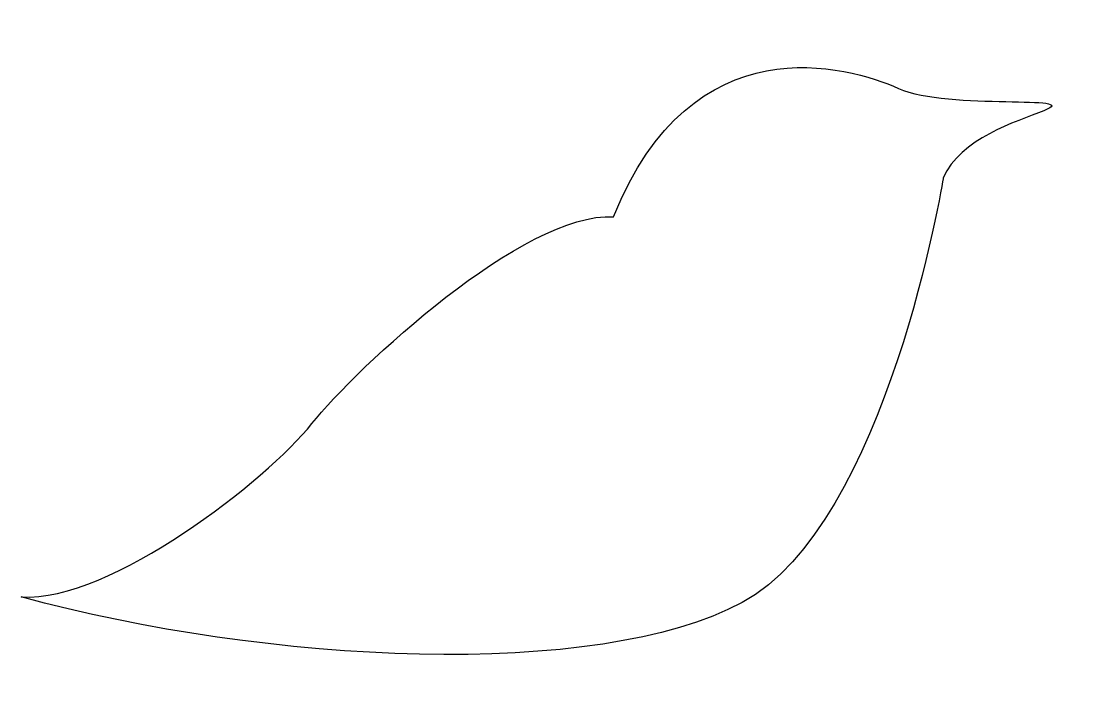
# Model space of a CAD drawing. Header units: centimetres. Extents: x -8.7 to 9.3, y -5.4 to 5.7.
import ezdxf

# ---------------------------------------------------------------- set-up
doc = ezdxf.new("R2010")
doc.units = ezdxf.units.CM
doc.header["$MEASUREMENT"] = 0
doc.layers.add('Camada 1', color=7, linetype='Continuous')

msp = doc.modelspace()

# ---------------------------------------------------------------- linework, layer by layer
at = {"layer": 'Camada 1'}
msp.add_open_spline([(8.58233, 4.2341), (9.28983, 4.51697), (6.97565, 4.23397), (6.12499, 4.61208), (6.12499, 4.61208), (5.2743, 4.9902), (2.62754, 5.74633), (1.30444, 2.43816), (1.30444, 2.43816), (-0.20805, 2.53272), (-3.04367, -0.11401), (-3.7998, -1.05913), (-3.7998, -1.05913), (-4.55593, -2.00425), (-7.20266, -4.0839), (-8.71491, -3.9892), (-8.71491, -3.9892), (-4.55592, -5.12342), (1.02059, -5.407), (3.47823, -4.08389), (3.47823, -4.08389), (5.93583, -2.7605), (6.88095, 3.09983), (6.88095, 3.09983), (6.88095, 3.09983), (7.16451, 3.7614), (8.10962, 4.04511), (8.58233, 4.2341)], degree=3, knots=[0, 0, 0, 0, 0.125, 0.125, 0.125, 0.125, 0.25, 0.25, 0.25, 0.25, 0.375, 0.375, 0.375, 0.375, 0.5, 0.5, 0.5, 0.5, 0.625, 0.625, 0.625, 0.625, 0.75, 0.75, 0.75, 0.75, 1, 1, 1, 1], dxfattribs=at)

doc.saveas('drawing.dxf')
